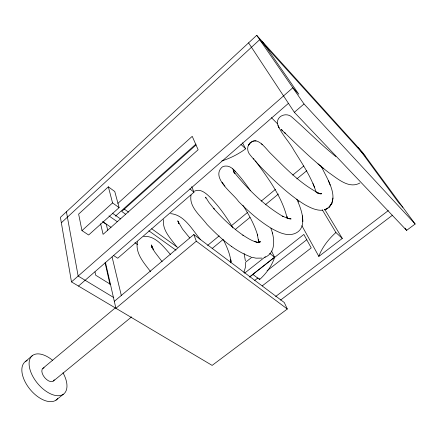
<?xml version="1.0" encoding="UTF-8"?>
<svg xmlns="http://www.w3.org/2000/svg" width="437" height="437" viewBox="0 0 437 437"><rect width="100%" height="100%" fill="white"/><g stroke="black" fill="none" stroke-linecap="round" stroke-linejoin="round"><path stroke-width="0.66" d="M245.583 263.063L245.501 266.909L243.922 272.415M178.487 223.378L178.405 221.87L178.87 223.525L177.733 220.827L182.519 229.086L189.696 237.914M296.783 199.19C301.322 209.044 308.828 228.578 294.167 233.795C286.874 236.248 279.227 232.593 272.852 229.201C260.075 221.805 248.97 211.885 238.558 201.501C233.243 193.427 210.028 177.553 222.411 166.868C226.448 164.749 231.151 166.748 233.893 169.998C240.132 176.231 245.359 183.393 250.423 190.581M137.464 241.765C135 253.318 144.286 263.276 150.678 271.776M151.601 247.287L151.841 245.955L152.021 247.599L151.453 244.9L153.474 249.871L152.792 248.68L154.687 251.909L162.165 261.741M325.958 209.181C341.952 199.682 326.275 177.712 321.206 166.109M331.973 203.183L329.154 207.296L331.973 203.183L332.972 198.021M191.045 195.028C188.713 206.941 200.741 215.894 207.029 224.449C219.669 237.52 233.577 250.559 250.925 256.923M163.684 219.576C161.805 229.906 170.818 238.629 176.351 246.321M258.218 242.737L258.699 241.202L258.371 242.388L258.524 239.776L258.491 240.962L257.349 234.227L257.573 235.15C254.421 224.492 248.921 214.709 242.961 205.395M258.404 242.759L259.425 241.306L258.294 242.743L260.419 241.546L258.78 242.404L260.091 242.158L257.934 242.431L259.278 242.502C253.143 242.054 247.937 238.247 242.868 235.122L243.404 235.477C232.315 227.753 222.406 218.424 213.529 208.258L214.201 209.023L208.826 202.298L205.625 197.142L205.925 198.196M254.383 140.949L252.821 141.298L250.243 142.812L248.478 145.15C255.924 133.782 264.964 147.722 270.312 153.108C285.487 168.032 300.53 184.163 319.818 193.744L317.027 192.821L321.627 193.81L319.988 193.82L321.528 193.438L319.917 193.826M250.243 142.812C246.637 145.985 247.003 151.59 250.128 154.949C256.229 162.608 263.15 169.572 270.099 176.455C280.854 186.752 292.02 196.808 304.742 204.636C310.27 207.662 316.361 210.836 322.867 210.192M248.577 42.875L294.347 112.298L406.618 230.37L415.15 224.017L362.284 152.032L256.71 35.331L60.415 217.353L71.477 281.909L212.136 365.398L287.311 308.997L284.29 302.535L193.815 234.56L114.314 301.333M61.344 222.761L259.698 39.669L365.698 156.681M108.354 186.823L78.638 214.108L81.97 230.61L88.629 235.002L119.115 207.619L114.767 191.521L108.354 186.823L112.56 202.926L119.115 207.619M81.97 230.61L112.56 202.926M117.886 203.369L192.225 136.339L198.136 149.744L103.083 234.352L100.608 223.76M115.406 216.162L195.945 144.095M195.945 145.057L121.705 211.442L125.583 214.206M71.477 281.909L292.839 87.755L298.853 94.294L262.386 41.602M78.48 286.06L288.557 103.252M191.728 186.621L193.973 192.198L117.722 258.24L113.434 255.432M294.347 112.298L304.01 103.968L256.71 35.331M25.188 361.71L32.316 355.652M42.826 368.396L115.843 307.419M193.815 234.56L196.306 241.202L115.898 308.303L105.454 262.364M207.602 245.425L219.166 235.871M231.255 225.885L247.55 212.42M261.217 201.129L275.408 189.407M292.752 175.079L303.791 165.962M212.125 248.522L223.17 239.438M235.27 229.491L250.002 217.386M265.259 204.844L278.413 194.033M296.827 178.897L306.823 170.681M53.511 380.966L131.603 316.891M56.007 400.15L63.299 394.272M245.354 262.418L251.734 257.333M244.529 273.207L265.39 256.705M249.532 276.971L274.573 257.278L271.519 250.991M249.756 276.971L253.504 274.026M274.392 257.601L303.846 234.44L311.226 247.905L262.227 285.891M254.727 280.417L257.945 277.894M267.073 270.76L306.79 239.7M324.713 209.35L342.291 238.438L318.857 256.415L301.885 225.7M275.654 296.515L388.346 210.558M280.549 300.11L392.557 215.151M264.855 257.409C276.37 252.537 274.611 237.755 270.864 228.278M359.864 183.032C348.71 189.237 337.337 178.367 328.64 172.528C312.832 160.237 298.504 146.204 284.181 132.247L285.208 133.23L281.051 129.538L282.712 130.406M194.416 191.193C200.676 187.986 206.652 193.919 210.814 197.977C219.423 206.963 226.656 217.2 232.943 227.917M289.136 218.686L290.19 218.363L288.273 218.626L291.097 218.937L288.595 218.615L282.236 216.113L283.422 216.686C264.15 205.499 247.976 189.45 234.063 172.189L234.909 173.385L233.194 170.627L233.8 172.336M261.96 258.098L255.978 258.163L252.04 257.278M143.675 236.368C155.517 235.483 163.607 246.856 170.681 254.744M254.935 140.933L256.033 140.9M170.583 213.633C184.518 214.846 192.22 229.818 200.348 239.41M256.59 242.158L257.835 242.535L254.607 241.546M113.795 297.592L78.157 276.047L66.419 211.781M110.687 284.487L95.692 275.223L94.998 271.89M134.896 242.704L137.693 244.627M103.225 221.969L110.993 227.295M102.433 221.674L106.289 224.323L107.731 230.277M108.988 215.911L117.28 221.696M112.364 213.158L120.59 218.948M148.837 230.807L175.964 250.177M124.124 208.952L128.527 212.12M151.639 228.737L177.504 247.331M196.306 241.202L287.311 308.997M231.457 246.321L231.79 246.566M274.649 257.251A55.996 39.865 -22.1 0 1 259.638 279.533L252.81 274.36L274.562 257.256L269.667 253.318M189.882 188.893L193.973 192.198M335.895 156.615C320.621 144.336 306.96 130.231 292.195 117.378C286.912 111.861 276.233 115.668 277.517 123.835C280.794 133.64 288.912 141.107 293.811 150.131C302.273 163.711 311.488 177.264 316.312 192.651M317.999 163.848L323.588 168.518M240.913 144.39L245.66 148.793L242.508 142.823M342.291 238.438L335.938 232.539L322.315 209.842M235.472 171.572L232.724 168.857M271.377 117.608L277.588 123.868M304.01 103.968L415.15 224.017M402.887 207.318L398.637 202.702L358.138 147.449M253.318 158.254L254.132 159.27M255.35 160.789C268.252 178.334 281.996 196.612 287.142 218.134M261.594 143.844L262.195 144.631M222.062 182.213L224.908 186.091M405.039 228.158L406.618 230.37M223.422 239.951C226.956 246.872 230.113 254.187 231.004 261.976L230.769 259.764L230.834 262.801M277.899 125.485L278.975 127.894L278.609 127.069M259.097 278.364L259.616 279.516M312.968 183.524L314.673 187.615M328.471 180.765L330.17 185.07M112.096 256.978L121.306 295.461M244.125 253.509L245.381 260.851M105.071 262.763L109.977 284.394M272.262 232.85L272.453 233.773M302.399 215.834L302.803 221.543M287.224 218.26L287.114 216.665L287.142 217.965M318.764 256.415A56.4 36.009 -29.6 0 1 335.911 232.522M298.34 201.954A52.604 36.014 -31 0 1 298.864 201.086M245.687 148.826A70.63 59.263 -31.7 0 1 221.788 160.953M54.254 379.753A8.254 4.512 50.3 0 1 44.765 377.715A8.254 4.512 50.3 0 1 44.121 367.796M57.728 398.522A24.647 13.771 50.3 0 1 29.76 388.99A24.647 13.771 50.3 0 1 27.263 360.514M62.988 372.766A24.767 13.536 50.3 0 1 54.68 395.305A24.767 13.536 50.3 0 1 29.121 364.693A24.767 13.536 50.3 0 1 52.566 360.285M327.903 208.258L324.473 209.853L327.903 208.258"/></g></svg>
